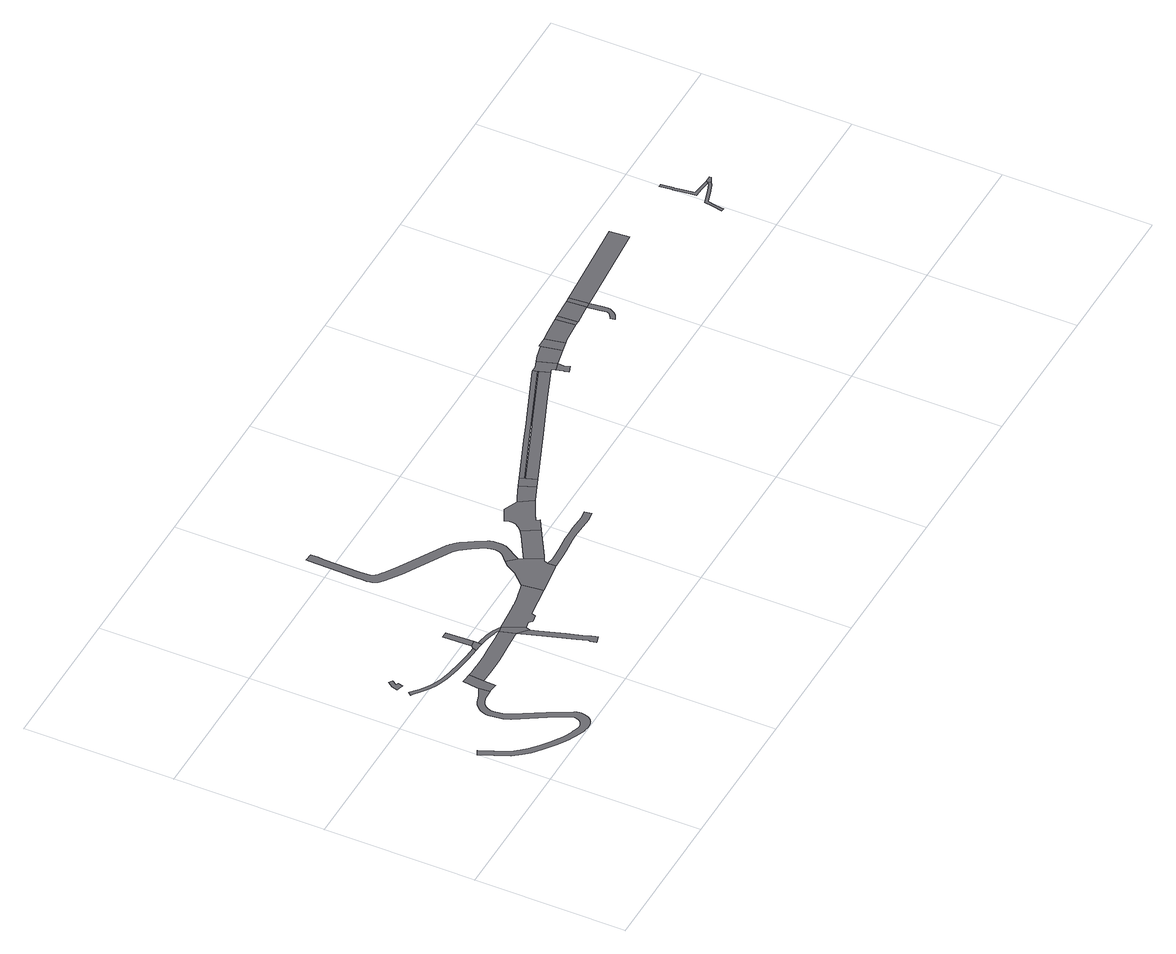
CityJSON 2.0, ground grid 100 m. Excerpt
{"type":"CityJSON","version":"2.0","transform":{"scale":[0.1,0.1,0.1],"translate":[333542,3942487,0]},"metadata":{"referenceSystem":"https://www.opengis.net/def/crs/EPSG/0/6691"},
"CityObjects":{
"road1":{"type":"Road","attributes":{"RoadStructureAttribute.sectionType":"1"},"geometry":[{"type":"MultiSurface","lod":"1","boundaries":[[[0,1,2,3,4,5,6,7,8,9,10,11,12,13,14,15,16,17,18,19,20,21,22,23,24,25,26,27,28,29,30,31,32,33,34,35,36,37,38,39,40,41,42,43,44,45,46,47,48,49,50,51,52,53,54,55,56,57,58,59,60,61,62,63,64,65,66,67,68,69,70,71,72,73,74,75,76,77,78,79,80,81,82,83,84,85,86,87,88,89,90,91,92,93,94,95,96,97,98,99,100,101,102,103,104,105]]]}]},
"road2":{"type":"Road","geometry":[{"type":"MultiSurface","lod":"1","boundaries":[[[106,107,108,109,110,111,112]]]}]},
"road3":{"type":"Road","geometry":[{"type":"MultiSurface","lod":"1","boundaries":[[[113,0,105,114,115,116,117,118,119,120,121]]]}]},
"road4":{"type":"Road","attributes":{"RoadStructureAttribute.sectionType":"1"},"geometry":[{"type":"MultiSurface","lod":"1","boundaries":[[[122,123,124,125,126,127,128,129,130,131,132,133,134,135,136,137,138,139,140,141,142,143,144,145,146,147,148,149,150,151,152,153,154,155]]]}]},
"road5":{"type":"Road","attributes":{"function":"2","RoadStructureAttribute.sectionType":"1"},"geometry":[{"type":"MultiSurface","lod":"1","boundaries":[[[156,157,158,159,160,161,162,117,116,163,164,165,166,167,168,169,170]]]}]},
"road6":{"type":"Road","geometry":[{"type":"MultiSurface","lod":"1","boundaries":[[[171,172,173,139,138,174,175]]]}]},
"road7":{"type":"Road","attributes":{"RoadStructureAttribute.sectionType":"1"},"geometry":[{"type":"MultiSurface","lod":"1","boundaries":[[[172,176,177,173]]]}]},
"road8":{"type":"Road","attributes":{"RoadStructureAttribute.sectionType":"1"},"geometry":[{"type":"MultiSurface","lod":"1","boundaries":[[[178,179,180,181,182,183,156,184,185,186,187,188,189,190,191,192,171,175]]]}]},
"road9":{"type":"Road","attributes":{"RoadStructureAttribute.sectionType":"1"},"geometry":[{"type":"MultiSurface","lod":"1","boundaries":[[[170,193,194,195,196,197,198,199,200,201,202,203,204]]]}]},
"road10":{"type":"Road","geometry":[{"type":"MultiSurface","lod":"1","boundaries":[[[184,156,170,204,205]]]}]},
"road11":{"type":"Road","attributes":{"function":"2","RoadStructureAttribute.sectionType":"1"},"geometry":[{"type":"MultiSurface","lod":"1","boundaries":[[[206,207,208,209,210,211,212,213,214,215,216,217,218,219,220,221,222,223,224,225,226,184,205]]]}]},
"road12":{"type":"Road","geometry":[{"type":"MultiSurface","lod":"1","boundaries":[[[211,227,228,229,230,231,232,233,234,235,236,237,238,239,240,212]]]}]},
"road13":{"type":"Road","attributes":{"RoadStructureAttribute.sectionType":"1"},"geometry":[{"type":"MultiSurface","lod":"1","boundaries":[[[241,242,243,244,245,246,247,248,249,250,251,252,253,254,255,256,257,258,259,260,261,262,263,264,265,266,267,268,269,270,271,272,273,274,275,276,277,278,279,280,281,282,283,284,285,286,287,288,289,290,291,292,293,294,295,296,297,298,299,300,301,302,303,304,305,306,307,308,309,310,311,312,313,314,315,316,317,318,319,320,321,322,323,324,325,326,327,328,329,330,331,332,333,237,236]]]}]},
"road14":{"type":"Road","attributes":{"function":"2","RoadStructureAttribute.sectionType":"1"},"geometry":[{"type":"MultiSurface","lod":"1","boundaries":[[[334,335,235,234,336,337,338]]]}]},
"road15":{"type":"Road","attributes":{"RoadStructureAttribute.sectionType":"1"},"geometry":[{"type":"MultiSurface","lod":"1","boundaries":[[[231,339,340,341,342,343,344,345,346,347,348,349,350,351,352,232]]]}]},
"road16":{"type":"Road","geometry":[{"type":"MultiSurface","lod":"1","boundaries":[[[353,354,355,356,357,358,359,360,361,362,338,337,363,364,365,366,367,368]]]}]},
"road17":{"type":"Road","attributes":{"function":"2","RoadStructureAttribute.sectionType":"1"},"geometry":[{"type":"MultiSurface","lod":"1","boundaries":[[[369,368,367,370,371]]]}]},
"road18":{"type":"Road","geometry":[{"type":"MultiSurface","lod":"1","boundaries":[[[370,372,373,374,375,371]]]}]},
"road19":{"type":"Road","geometry":[{"type":"MultiSurface","lod":"1","boundaries":[[[376,377,378,379,380,375,374,381,382,383,384,385]]]}]},
"road20":{"type":"Road","attributes":{"function":"2","RoadStructureAttribute.sectionType":"7"},"geometry":[{"type":"MultiSurface","lod":"1","boundaries":[[[372,386,387,388,389,390,391,373]]]}]},
"road21":{"type":"Road","geometry":[{"type":"MultiSurface","lod":"1","boundaries":[[[389,388,392,393,394,395,396,397,376,385]]]}]},
"road22":{"type":"Road","geometry":[{"type":"MultiSurface","lod":"1","boundaries":[[[394,398,399,400,401,402,403,404,395]]]}]},
"road23":{"type":"Road","attributes":{"function":"2","RoadStructureAttribute.sectionType":"1"},"geometry":[{"type":"MultiSurface","lod":"1","boundaries":[[[405,406,407,396,395,408,409]]]}]},
"road24":{"type":"Road","geometry":[{"type":"MultiSurface","lod":"1","boundaries":[[[410,409,408,411,412]]]}]},
"road25":{"type":"Road","attributes":{"function":"2","RoadStructureAttribute.sectionType":"1"},"geometry":[{"type":"MultiSurface","lod":"1","boundaries":[[[413,412,411,414,415,416]]]}]},
"road26":{"type":"Road","geometry":[{"type":"MultiSurface","lod":"1","boundaries":[[[416,415,417,418]]]}]},
"road27":{"type":"Road","attributes":{"function":"2","RoadStructureAttribute.sectionType":"1"},"geometry":[{"type":"MultiSurface","lod":"1","boundaries":[[[417,419,420,418]]]}]},
"road28":{"type":"Road","geometry":[{"type":"MultiSurface","lod":"1","boundaries":[[[421,422,423,424,425,426,427,428,429,430,431,432,433,434,435,436,437,438,439,440,441,442,443,444]]]}]},
"road29":{"type":"Road","geometry":[{"type":"MultiSurface","lod":"1","boundaries":[[[445,420,419,421,444]]]}]},
"road30":{"type":"Road","attributes":{"function":"2","RoadStructureAttribute.sectionType":"1"},"geometry":[{"type":"MultiSurface","lod":"1","boundaries":[[[446,445,444,447,448,449,450]]]}]},
"road31":{"type":"Road","attributes":{"RoadStructureAttribute.sectionType":"1"},"geometry":[{"type":"MultiSurface","lod":"1","boundaries":[[[451,452,453,454,455,456,457,458,459,460,461,462]]]}]},
"road32":{"type":"Road","attributes":{"RoadStructureAttribute.sectionType":"1"},"geometry":[{"type":"MultiSurface","lod":"1","boundaries":[[[463,464,465,466,467,468,469,470,471,472,473,474,475,476,477,462,478]]]}]},
"road33":{"type":"Road","geometry":[{"type":"MultiSurface","lod":"1","boundaries":[[[479,480,481,482,478,462,461]]]}]}
},
"vertices":[
[535,744,0],[475,711,0],[454,707,0],[421,696,0],[415,692,0],[403,685,0],[391,676,0],[380,666,0],[371,655,0],[363,642,0],[356,629,0],[351,615,0],[348,601,0],[346,586,0],[346,571,0],[347,557,0],[358,491,0],[376,447,0],[484,262,0],[559,127,0],[559,118,0],[558,108,0],[556,98,0],[552,89,0],[546,81,0],[540,73,0],[532,67,0],[524,62,0],[515,58,0],[506,56,0],[496,55,0],[491,56,0],[486,57,0],[481,58,0],[476,60,0],[461,65,0],[447,69,0],[433,74,0],[420,80,0],[392,91,0],[353,114,0],[351,115,0],[298,149,0],[244,190,0],[190,236,0],[156,274,0],[119,321,0],[37,503,0],[1,487,0],[85,300,0],[125,249,0],[162,208,0],[219,159,0],[275,116,0],[300,100,0],[330,81,0],[373,57,0],[389,49,0],[402,43,0],[448,21,0],[463,17,0],[468,16,0],[474,14,0],[480,12,0],[486,11,0],[492,9,0],[498,8,0],[505,7,0],[511,7,0],[517,6,0],[523,6,0],[531,5,0],[540,7,0],[548,8,0],[556,11,0],[564,14,0],[571,18,0],[579,23,0],[589,34,0],[598,46,0],[604,58,0],[609,71,0],[612,85,0],[613,100,0],[611,114,0],[608,127,0],[603,141,0],[523,284,0],[417,467,0],[402,503,0],[392,563,0],[391,574,0],[391,583,0],[392,593,0],[394,602,0],[397,611,0],[402,620,0],[407,628,0],[413,635,0],[420,642,0],[428,648,0],[438,653,0],[440,655,0],[465,663,0],[482,666,0],[539,669,0],
[358,1188,0],[344,1195,0],[366,1229,0],[341,1245,0],[316,1208,0],[304,1169,0],[350,1156,0],
[535,753,0],[544,670,0],[602,662,0],[606,746,0],[614,845,0],[598,847,0],[583,848,0],[569,849,0],[549,852,0],
[309,1069,0],[343,1042,0],[359,1030,0],[375,1018,0],[405,998,0],[435,982,0],[466,967,0],[502,955,0],[527,947,0],[559,940,0],[592,934,0],[628,927,0],[657,923,0],[695,918,0],[743,913,0],[781,910,0],[830,906,0],[836,930,0],[761,936,0],[675,944,0],[644,949,0],[615,954,0],[584,960,0],[561,965,0],[533,971,0],[500,982,0],[469,994,0],[442,1006,0],[414,1022,0],[390,1037,0],[369,1053,0],[340,1076,0],[316,1097,0],[299,1077,0],
[1042,860,0],[975,854,0],[872,848,0],[801,843,0],[733,842,0],[675,842,0],[637,844,0],[632,744,0],[682,743,0],[745,743,0],[817,745,0],[876,748,0],[925,751,0],[989,756,0],[1071,763,0],
[894,925,0],[893,951,0],[853,949,0],[870,904,0],[891,901,0],
[887,1139,0],[847,1137,0],
[901,900,0],[939,894,0],[978,886,0],[1008,878,0],[1028,870,0],[1039,863,0],[1075,868,0],[1068,873,0],[1050,884,0],[1026,896,0],[1003,904,0],[976,913,0],[949,918,0],[928,921,0],[903,924,0],
[1130,584,0],[1183,417,0],[1205,348,0],[1202,337,0],[1214,298,0],[1261,313,0],[1256,329,0],[1248,353,0],[1231,404,0],[1201,498,0],[1149,655,0],[1136,703,0],
[1146,732,0],
[1189,741,0],[1210,720,0],[1224,723,0],[1258,728,0],[1270,759,0],[1485,787,0],[1467,926,0],[1444,920,0],[1386,906,0],[1376,904,0],[1366,901,0],[1356,899,0],[1345,897,0],[1335,895,0],[1325,893,0],[1315,891,0],[1304,889,0],[1294,888,0],[1284,887,0],[1273,885,0],[1203,879,0],
[1636,806,0],[1686,813,0],[1698,816,0],[1700,816,0],[1710,816,0],[1708,870,0],[1719,901,0],[1736,910,0],[1681,1018,0],[1665,1046,0],[1611,1104,0],[1585,1079,0],[1552,1018,0],[1544,1009,0],
[1735,1165,0],[1737,1175,0],[1739,1186,0],[1740,1196,0],[1741,1207,0],[1741,1217,0],[1740,1228,0],[1739,1239,0],[1738,1249,0],[1735,1259,0],[1732,1270,0],[1729,1280,0],[1688,1346,0],[1646,1413,0],[1641,1421,0],[1635,1428,0],[1629,1435,0],[1623,1442,0],[1617,1448,0],[1610,1455,0],[1604,1461,0],[1597,1467,0],[1589,1472,0],[1582,1478,0],[1574,1483,0],[1317,1631,0],[1268,1660,0],[1202,1705,0],[1191,1713,0],[1172,1726,0],[1167,1730,0],[1163,1734,0],[1159,1739,0],[1155,1744,0],[1152,1749,0],[1149,1755,0],[1146,1761,0],[1144,1767,0],[1143,1773,0],[1142,1779,0],[1141,1785,0],[1138,1840,0],[1144,2081,0],[1146,2120,0],[1146,2166,0],[1093,2167,0],[1093,2153,0],[1089,1952,0],[1085,1828,0],[1085,1786,0],[1086,1764,0],[1089,1740,0],[1091,1729,0],[1094,1722,0],[1099,1710,0],[1101,1707,0],[1108,1698,0],[1116,1689,0],[1124,1681,0],[1133,1674,0],[1234,1605,0],[1249,1596,0],[1290,1572,0],[1540,1427,0],[1545,1424,0],[1551,1420,0],[1556,1416,0],[1561,1412,0],[1566,1407,0],[1571,1403,0],[1575,1398,0],[1580,1393,0],[1584,1388,0],[1588,1382,0],[1592,1377,0],[1618,1336,0],[1670,1252,0],[1670,1250,0],[1672,1243,0],[1674,1237,0],[1675,1230,0],[1676,1223,0],[1677,1216,0],[1677,1209,0],[1677,1201,0],[1676,1194,0],[1675,1187,0],[1674,1180,0],[1672,1173,0],[1669,1167,0],[1666,1160,0],[1663,1154,0],[1659,1148,0],
[1861,1124,0],[1708,1034,0],[1754,919,0],[1956,1038,0],[1892,1146,0],
[1804,820,0],[1859,823,0],[1957,832,0],[2000,834,0],[2055,833,0],[2164,828,0],[2222,837,0],[2215,881,0],[2162,873,0],[2057,878,0],[2000,879,0],[1954,877,0],[1856,868,0],[1758,863,0],
[2020,1315,0],[1931,1271,0],[1940,1241,0],[1941,1219,0],[1938,1205,0],[1934,1195,0],[1927,1183,0],[1921,1174,0],[1910,1163,0],[1902,1154,0],[2033,1084,0],[2020,1106,0],[2068,1135,0],[2113,1158,0],[2176,1187,0],[2116,1279,0],
[2152,1296,0],[2286,1232,0],[2244,1334,0],
[2349,1260,0],[2322,1326,0],[2318,1334,0],[2308,1361,0],
[3200,1716,0],[3191,1715,0],[2804,1560,0],[2762,1543,0],[2620,1486,0],[2741,1504,0],[2761,1512,0],[2767,1515,0],[3037,1623,0],[3202,1689,0],
[2722,1410,0],[3019,1529,0],[3233,1615,0],[3206,1681,0],[2777,1508,0],[2759,1501,0],
[3234,1615,0],[3255,1623,0],[3263,1596,0],[3321,1613,0],[3280,1735,0],[3231,1718,0],
[3277,1550,0],[3279,1544,0],[3287,1518,0],[3330,1532,0],[3323,1554,0],[3322,1557,0],[3318,1571,0],
[3401,1769,0],[3360,1759,0],[3327,1750,0],[3438,1638,0],[3411,1771,0],
[3410,1780,0],[3507,1652,0],[3480,1782,0],
[3528,1789,0],[3531,1657,0],[3675,1668,0],[3665,1800,0],
[3707,1670,0],[3697,1802,0],
[3846,1681,0],[3837,1812,0],
[3846,1679,0],[3856,1599,0],[3862,1553,0],[3861,1551,0],[3860,1549,0],[3857,1542,0],[3853,1536,0],[3846,1530,0],[3839,1525,0],[3832,1520,0],[3816,1512,0],[3825,1483,0],[3849,1494,0],[3858,1500,0],[3865,1505,0],[3872,1511,0],[3882,1526,0],[3888,1536,0],[3893,1548,0],[3894,1554,0],[3895,1560,0],[3895,1567,0],[3890,1602,0],[3881,1683,0],
[3871,1815,0],
[4277,1844,0],[3918,1686,0],[4468,1729,0],[4518,1734,0],[4507,1862,0],
[5137,1518,0],[5070,1495,0],[4992,1470,0],[4981,1410,0],[4969,1347,0],[4987,1344,0],[4998,1407,0],[5008,1456,0],[5076,1478,0],[5144,1502,0],[5169,1516,0],[5160,1531,0],
[5134,1548,0],[5087,1554,0],[5043,1560,0],[5030,1644,0],[5025,1691,0],[5025,1697,0],[5016,1777,0],[4996,1775,0],[5005,1695,0],[5005,1689,0],[5009,1658,0],[5011,1642,0],[5025,1542,0],[5085,1539,0],[5133,1533,0],[5161,1546,0],
[5206,1536,0],[5205,1547,0],[5202,1546,0],[5177,1546,0]
]}
